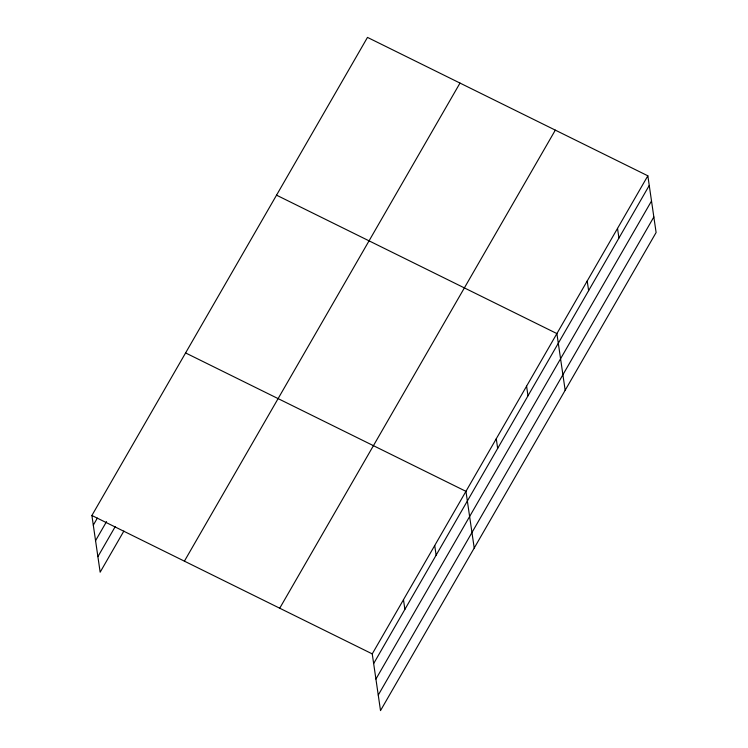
<?xml version="1.0" encoding="UTF-8"?>
<svg xmlns="http://www.w3.org/2000/svg" width="748" height="748" viewBox="0 0 748 748"><rect width="100%" height="100%" fill="white"/><g stroke="black" fill="none" stroke-linecap="round" stroke-linejoin="round"><path stroke-width="1.12" d="M123.878 531.052L100.157 572.192L91.892 515.484L367.483 37.4L647.843 175.808L656.108 232.516L380.517 710.6L372.242 653.892L647.843 175.808M93.294 525.143L97.343 518.112M95.557 540.664L106.553 521.599M97.895 556.662L115.248 526.564M184.401 561.159L460.001 83.075M279.724 608.218L555.325 130.133M373.654 663.551L649.245 185.467M375.917 679.072L651.517 200.988M378.254 695.07L653.846 216.985M276.536 195.172L556.895 333.58L565.17 390.278M185.588 352.934L465.948 491.343L474.223 548.05M91.892 515.484L372.242 653.892M617.521 228.402L618.933 238.051M587.208 280.986L588.62 290.645M526.583 386.164L527.985 395.823M496.261 438.758L497.672 448.407M434.71 545.526L436.121 555.184M403.481 599.709L404.883 609.368"/></g></svg>
